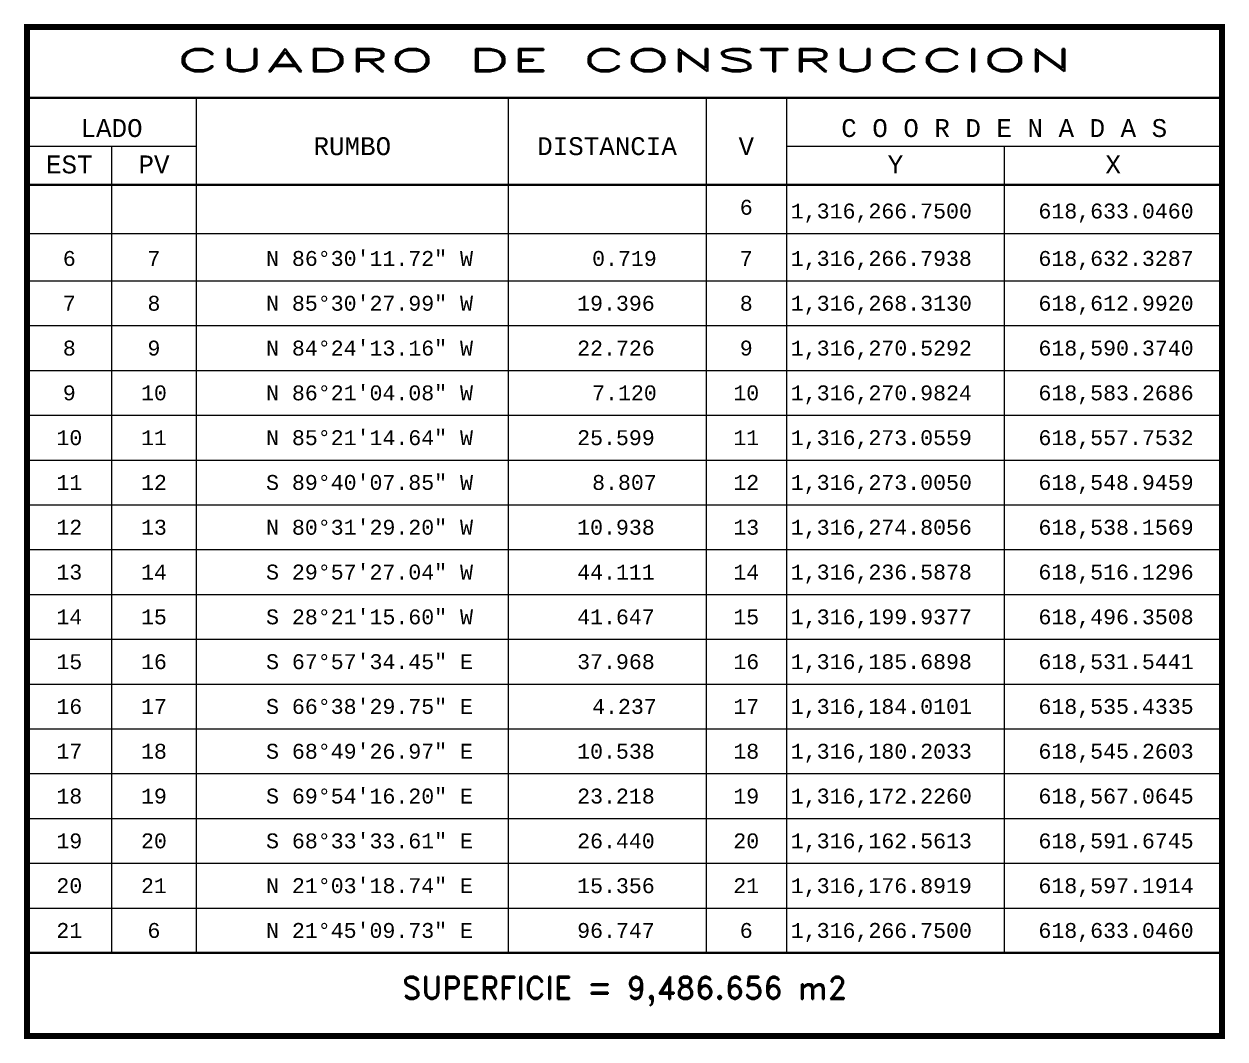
# Model space of a CAD drawing. Header units: millimetres. Extents: x 617900 to 618764, y 1315634 to 1316405.
# Drawn here: x 617899.6 to 618100.5, y 1316235.3 to 1316405.2 of the extents above; entities that cross this region are included whole.
import ezdxf
from ezdxf.enums import TextEntityAlignment as Align

# ---------------------------------------------------------------- set-up
doc = ezdxf.new("R2010")
doc.units = ezdxf.units.MM
for name, color, linetype in [('CVL_CUADCON', 1, 'CONTINUOUS'), ('CVL_CUADCON_LIN', 8, 'CONTINUOUS'), ('CVL_CUADCON_TIT', 1, 'CONTINUOUS'), ('CVL_CUADCON_TX', 2, 'CONTINUOUS')]:
    doc.layers.add(name, color=color, linetype=linetype)
doc.styles.add('HUECA1', font='hueca1.shx')
doc.styles.add('MONOTXT4', font='monotxt4.shx')

msp = doc.modelspace()

# ---------------------------------------------------------------- linework, layer by layer
at = {"layer": 'CVL_CUADCON', "color": 1, "linetype": 'Continuous', "const_width": 1, "flags": 128}
msp.add_lwpolyline([(617900.11, 1316404.67), (618100.05, 1316404.67), (618100.05, 1316235.75), (617900.11, 1316235.75)], close=True, dxfattribs=at)
at = {"layer": 'CVL_CUADCON', "color": 1, "linetype": 'Continuous', "const_width": 0.375, "flags": 128}
for points in [[(617900.11, 1316392.8), (618100.05, 1316392.8)], [(617900.11, 1316378.25), (618100.05, 1316378.25)], [(617900.11, 1316249.67), (618100.05, 1316249.67)]]:
    msp.add_lwpolyline(points, dxfattribs=at)
at = {"layer": 'CVL_CUADCON_LIN', "color": 8, "linetype": 'Continuous'}
for p, q in [((617928.44, 1316392.8), (617928.44, 1316249.67)), ((617980.61, 1316392.8), (617980.61, 1316249.67)), ((618013.72, 1316392.8), (618013.72, 1316249.67)), ((618027.19, 1316392.8), (618027.19, 1316249.67)), ((617900.11, 1316384.73), (617928.44, 1316384.73)), ((617914.26, 1316384.73), (617914.26, 1316249.67)), ((618027.19, 1316384.73), (618100.05, 1316384.73)), ((618063.62, 1316384.73), (618063.62, 1316249.67)), ((617900.11, 1316370.11), (618100.05, 1316370.11)), ((617900.11, 1316362.17), (618100.05, 1316362.17)), ((617900.11, 1316354.67), (618100.05, 1316354.67)), ((617900.11, 1316347.17), (618100.05, 1316347.17)), ((617900.11, 1316339.67), (618100.05, 1316339.67)), ((617900.11, 1316332.17), (618100.05, 1316332.17)), ((617900.11, 1316324.67), (618100.05, 1316324.67)), ((617900.11, 1316317.17), (618100.05, 1316317.17)), ((617900.11, 1316309.67), (618100.05, 1316309.67)), ((617900.11, 1316302.17), (618100.05, 1316302.17)), ((617900.11, 1316294.67), (618100.05, 1316294.67)), ((617900.11, 1316287.17), (618100.05, 1316287.17)), ((617900.11, 1316279.67), (618100.05, 1316279.67)), ((617900.11, 1316272.17), (618100.05, 1316272.17)), ((617900.11, 1316264.67), (618100.05, 1316264.67)), ((617900.11, 1316257.17), (618100.05, 1316257.17)), ((617900.11, 1316249.67), (618100.05, 1316249.67))]:
    msp.add_line(p, q, dxfattribs=at)

# ---------------------------------------------------------------- texts
at = {"layer": 'CVL_CUADCON_TIT', "color": 1, "style": 'HUECA1', "width": 1.758658}
msp.add_text('CUADRO DE CONSTRUCCION', height=3.75, dxfattribs=at).set_placement((617925.11, 1316397.24), (618075.05, 1316397.24), align=Align.FIT)
at = {"layer": 'CVL_CUADCON_TIT', "color": 1, "style": 'MONOTXT4'}
for s, p in [('LADO', (617914.26, 1316386.25)), ('C O O R D E N A D A S', (618063.61, 1316386.25)), ('EST', (617907.19, 1316380.16)), ('PV', (617921.36, 1316380.16)), ('Y', (618045.41, 1316380.16)), ('X', (618081.84, 1316380.16))]:
    msp.add_text(s, height=3, dxfattribs=at).set_placement(p, align=Align.CENTER)
at = {"layer": 'CVL_CUADCON_TIT', "color": 1}
for s, height, style, p in [('RUMBO', 3, 'MONOTXT4', (617954.54, 1316384.72)), ('DISTANCIA', 3, 'MONOTXT4', (617997.16, 1316384.72)), ('V', 3, 'MONOTXT4', (618020.46, 1316384.72)), ('SUPERFICIE = 9,486.656 m2', 3.75, 'HUECA1', (618000.08, 1316243.25))]:
    msp.add_text(s, height=height, dxfattribs=dict(at, style=style)).set_placement(p, align=Align.MIDDLE)
at = {"layer": 'CVL_CUADCON_TX', "color": 2, "style": 'MONOTXT4'}
for s, p in [('6', (618020.45, 1316373.24)), ('6', (617907.19, 1316364.67)), ('7', (617921.35, 1316364.67)), ('7', (618020.45, 1316364.67)), ('7', (617907.19, 1316357.17)), ('8', (617921.35, 1316357.17)), ('8', (618020.45, 1316357.17)), ('8', (617907.19, 1316349.67)), ('9', (617921.35, 1316349.67)), ('9', (618020.45, 1316349.67)), ('9', (617907.19, 1316342.17)), ('10', (617921.35, 1316342.17)), ('10', (618020.45, 1316342.17)), ('10', (617907.19, 1316334.67)), ('11', (617921.35, 1316334.67)), ('11', (618020.45, 1316334.67)), ('11', (617907.19, 1316327.17)), ('12', (617921.35, 1316327.17)), ('12', (618020.45, 1316327.17)), ('12', (617907.19, 1316319.67)), ('13', (617921.35, 1316319.67)), ('13', (618020.45, 1316319.67)), ('13', (617907.19, 1316312.17)), ('14', (617921.35, 1316312.17)), ('14', (618020.45, 1316312.17)), ('14', (617907.19, 1316304.67)), ('15', (617921.35, 1316304.67)), ('15', (618020.45, 1316304.67)), ('15', (617907.19, 1316297.17)), ('16', (617921.35, 1316297.17)), ('16', (618020.45, 1316297.17)), ('16', (617907.19, 1316289.67)), ('17', (617921.35, 1316289.67)), ('17', (618020.45, 1316289.67)), ('18', (617921.35, 1316282.17)), ('18', (618020.45, 1316282.17)), ('17', (617907.19, 1316282.17)), ('18', (617907.19, 1316274.67)), ('19', (617921.35, 1316274.67)), ('19', (618020.45, 1316274.67)), ('19', (617907.19, 1316267.17)), ('20', (617921.35, 1316267.17)), ('20', (618020.45, 1316267.17)), ('20', (617907.19, 1316259.67)), ('21', (617921.35, 1316259.67)), ('21', (618020.45, 1316259.67)), ('21', (617907.19, 1316252.17)), ('6', (617921.35, 1316252.17)), ('6', (618020.45, 1316252.17))]:
    msp.add_text(s, height=2.5, dxfattribs=at).set_placement(p, align=Align.CENTER)
for s, p in [('1,316,266.7500', (618027.91, 1316372.61)), ('618,633.0460', (618069.34, 1316372.61)), ('N 86%%d30\'11.72" W', (617940.11, 1316364.67)), ('0.719', (617994.66, 1316364.67)), ('1,316,266.7938', (618027.91, 1316364.67)), ('618,632.3287', (618069.34, 1316364.67)), ('N 85%%d30\'27.99" W', (617940.11, 1316357.17)), ('19.396', (617992.16, 1316357.17)), ('1,316,268.3130', (618027.91, 1316357.17)), ('618,612.9920', (618069.34, 1316357.17)), ('N 84%%d24\'13.16" W', (617940.11, 1316349.67)), ('22.726', (617992.16, 1316349.67)), ('1,316,270.5292', (618027.91, 1316349.67)), ('618,590.3740', (618069.34, 1316349.67)), ('N 86%%d21\'04.08" W', (617940.11, 1316342.17)), ('7.120', (617994.66, 1316342.17)), ('1,316,270.9824', (618027.91, 1316342.17)), ('618,583.2686', (618069.34, 1316342.17)), ('N 85%%d21\'14.64" W', (617940.11, 1316334.67)), ('25.599', (617992.16, 1316334.67)), ('1,316,273.0559', (618027.91, 1316334.67)), ('618,557.7532', (618069.34, 1316334.67)), ('S 89%%d40\'07.85" W', (617940.11, 1316327.17)), ('8.807', (617994.66, 1316327.17)), ('1,316,273.0050', (618027.91, 1316327.17)), ('618,548.9459', (618069.34, 1316327.17)), ('N 80%%d31\'29.20" W', (617940.11, 1316319.67)), ('10.938', (617992.16, 1316319.67)), ('1,316,274.8056', (618027.91, 1316319.67)), ('618,538.1569', (618069.34, 1316319.67)), ('S 29%%d57\'27.04" W', (617940.11, 1316312.17)), ('44.111', (617992.16, 1316312.17)), ('1,316,236.5878', (618027.91, 1316312.17)), ('618,516.1296', (618069.34, 1316312.17)), ('S 28%%d21\'15.60" W', (617940.11, 1316304.67)), ('41.647', (617992.16, 1316304.67)), ('1,316,199.9377', (618027.91, 1316304.67)), ('618,496.3508', (618069.34, 1316304.67)), ('S 67%%d57\'34.45" E', (617940.11, 1316297.17)), ('37.968', (617992.16, 1316297.17)), ('1,316,185.6898', (618027.91, 1316297.17)), ('618,531.5441', (618069.34, 1316297.17)), ('S 66%%d38\'29.75" E', (617940.11, 1316289.67)), ('4.237', (617994.66, 1316289.67)), ('1,316,184.0101', (618027.91, 1316289.67)), ('618,535.4335', (618069.34, 1316289.67)), ('S 68%%d49\'26.97" E', (617940.11, 1316282.17)), ('10.538', (617992.16, 1316282.17)), ('1,316,180.2033', (618027.91, 1316282.17)), ('618,545.2603', (618069.34, 1316282.17)), ('S 69%%d54\'16.20" E', (617940.11, 1316274.67)), ('23.218', (617992.16, 1316274.67)), ('1,316,172.2260', (618027.91, 1316274.67)), ('618,567.0645', (618069.34, 1316274.67)), ('S 68%%d33\'33.61" E', (617940.11, 1316267.17)), ('26.440', (617992.16, 1316267.17)), ('1,316,162.5613', (618027.91, 1316267.17)), ('618,591.6745', (618069.34, 1316267.17)), ('N 21%%d03\'18.74" E', (617940.11, 1316259.67)), ('15.356', (617992.16, 1316259.67)), ('1,316,176.8919', (618027.91, 1316259.67)), ('618,597.1914', (618069.34, 1316259.67)), ('N 21%%d45\'09.73" E', (617940.11, 1316252.17)), ('96.747', (617992.16, 1316252.17)), ('1,316,266.7500', (618027.91, 1316252.17)), ('618,633.0460', (618069.34, 1316252.17))]:
    msp.add_text(s, height=2.5, dxfattribs=at).set_placement(p)

doc.saveas('drawing.dxf')
